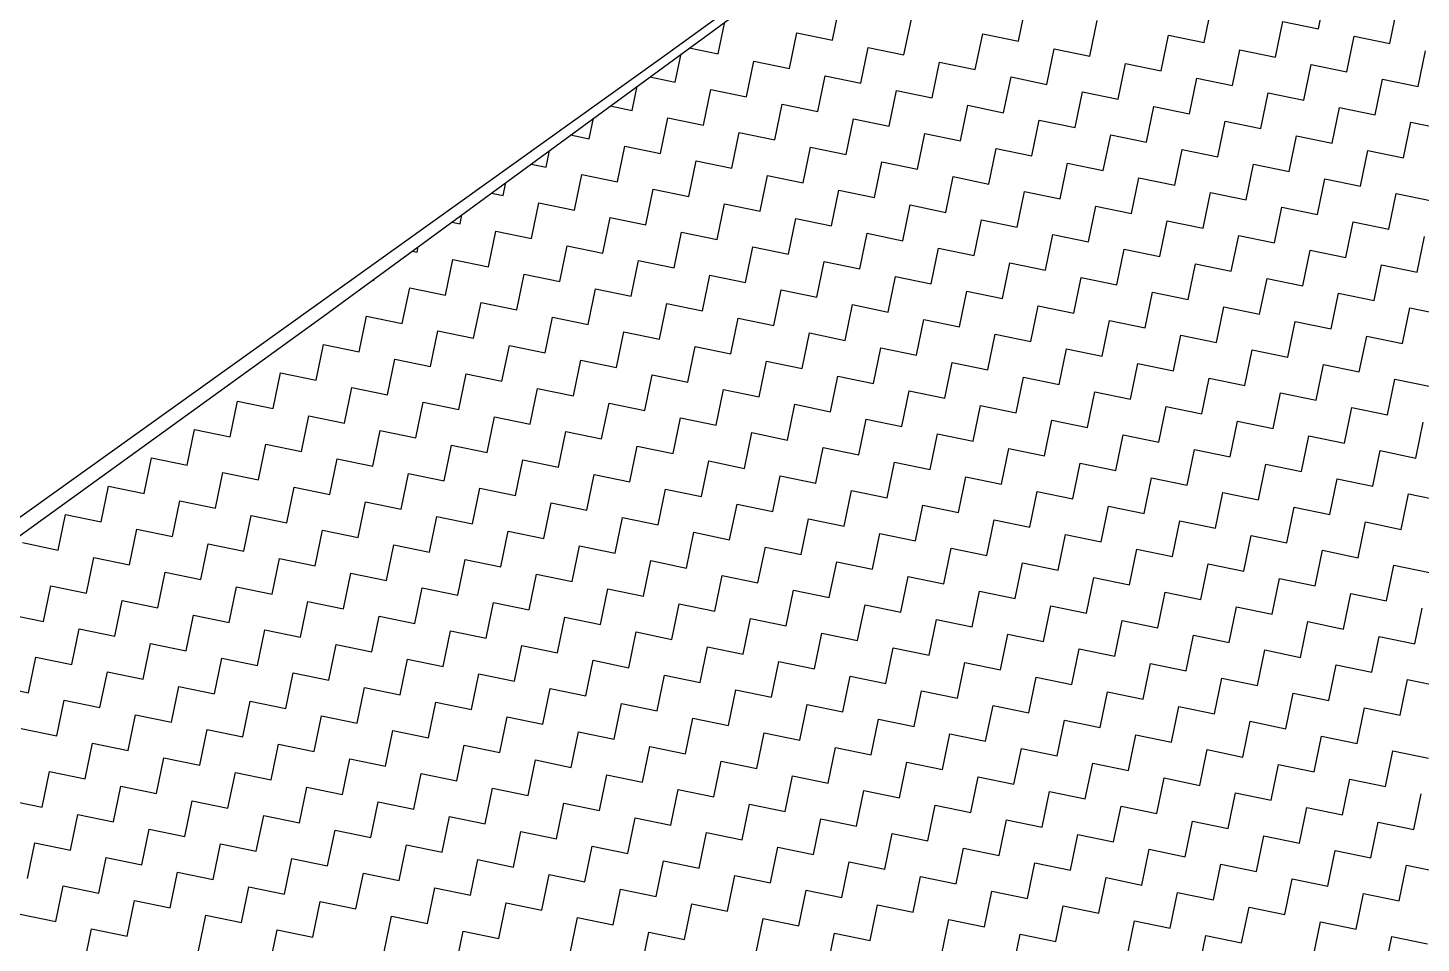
# Model space of a CAD drawing. Header units: metres. Extents: x 280043 to 281054, y 2047152 to 2048652.
# Drawn here: x 280448.8 to 280543.5, y 2048334.9 to 2048397.1 of the extents above; entities that cross this region are included whole.
import ezdxf

# ---------------------------------------------------------------- set-up
doc = ezdxf.new("R2010")
doc.units = ezdxf.units.M
doc.layers.add('POLY_HATCH', color=12, linetype='Continuous')
doc.layers.add('V_BOUND_LINE', color=7, linetype='Continuous')

msp = doc.modelspace()

# ---------------------------------------------------------------- linework, layer by layer
at = {"layer": 'POLY_HATCH'}
for p, q in [((280468.939, 2048377.465), (280527.48, 2048420.436)), ((280422.524, 2048343.958), (280468.939, 2048377.465))]:
    msp.add_line(p, q, dxfattribs=at)
at = {"layer": 'POLY_HATCH', "linetype": 'Continuous'}
for p, q in [((280503.535, 2048396.229), (280504.035, 2048398.654)), ((280516.161, 2048396.155), (280516.661, 2048398.58)), ((280536.561, 2048397.006), (280537.061, 2048399.431)), ((280508.386, 2048395.23), (280508.886, 2048397.655)), ((280521.011, 2048395.155), (280521.511, 2048397.58)), ((280528.786, 2048396.08), (280529.286, 2048398.506)), ((280541.411, 2048396.006), (280541.911, 2048398.431)), ((280495.76, 2048395.304), (280496.209, 2048397.482)), ((280500.61, 2048394.304), (280501.11, 2048396.729)), ((280501.11, 2048396.729), (280503.535, 2048396.229)), ((280513.236, 2048394.23), (280513.736, 2048396.655)), ((280513.736, 2048396.655), (280516.161, 2048396.155)), ((280533.636, 2048395.081), (280534.136, 2048397.506)), ((280534.136, 2048397.506), (280536.561, 2048397.006)), ((280493.794, 2048395.709), (280495.76, 2048395.304)), ((280505.461, 2048393.304), (280505.961, 2048395.729)), ((280505.961, 2048395.729), (280508.386, 2048395.23)), ((280525.861, 2048394.155), (280526.361, 2048396.58)), ((280526.361, 2048396.58), (280528.786, 2048396.08)), ((280538.486, 2048394.081), (280538.986, 2048396.506)), ((280538.986, 2048396.506), (280541.411, 2048396.006)), ((280492.835, 2048393.379), (280493.23, 2048395.296)), ((280497.686, 2048392.379), (280498.185, 2048394.804)), ((280498.185, 2048394.804), (280500.61, 2048394.304)), ((280518.086, 2048393.23), (280518.586, 2048395.655)), ((280518.586, 2048395.655), (280521.011, 2048395.155)), ((280530.711, 2048393.156), (280531.211, 2048395.581)), ((280531.211, 2048395.581), (280533.636, 2048395.081)), ((280543.337, 2048393.081), (280543.836, 2048395.506)), ((280502.536, 2048391.379), (280503.036, 2048393.804)), ((280503.036, 2048393.804), (280505.461, 2048393.304)), ((280510.311, 2048392.305), (280510.811, 2048394.73)), ((280510.811, 2048394.73), (280513.236, 2048394.23)), ((280522.936, 2048392.23), (280523.436, 2048394.655)), ((280523.436, 2048394.655), (280525.861, 2048394.155)), ((280535.561, 2048392.156), (280536.061, 2048394.581)), ((280536.061, 2048394.581), (280538.486, 2048394.081)), ((280489.91, 2048391.454), (280490.252, 2048393.109)), ((280491.105, 2048393.736), (280492.835, 2048393.379)), ((280494.761, 2048390.454), (280495.26, 2048392.879)), ((280495.26, 2048392.879), (280497.686, 2048392.379)), ((280515.161, 2048391.305), (280515.661, 2048393.73)), ((280515.661, 2048393.73), (280518.086, 2048393.23)), ((280527.786, 2048391.23), (280528.286, 2048393.655)), ((280528.286, 2048393.655), (280530.711, 2048393.156)), ((280540.412, 2048391.156), (280540.912, 2048393.581)), ((280540.912, 2048393.581), (280543.337, 2048393.081)), ((280507.386, 2048390.379), (280507.886, 2048392.804)), ((280507.886, 2048392.804), (280510.311, 2048392.305)), ((280520.011, 2048390.305), (280520.511, 2048392.73)), ((280520.511, 2048392.73), (280522.936, 2048392.23)), ((280532.636, 2048390.231), (280533.136, 2048392.656)), ((280533.136, 2048392.656), (280535.561, 2048392.156)), ((280488.416, 2048391.762), (280489.91, 2048391.454)), ((280491.836, 2048388.529), (280492.335, 2048390.954)), ((280492.335, 2048390.954), (280494.761, 2048390.454)), ((280499.611, 2048389.454), (280500.111, 2048391.879)), ((280500.111, 2048391.879), (280502.536, 2048391.379)), ((280512.236, 2048389.38), (280512.736, 2048391.805)), ((280512.736, 2048391.805), (280515.161, 2048391.305)), ((280524.861, 2048389.305), (280525.361, 2048391.73)), ((280525.361, 2048391.73), (280527.786, 2048391.23)), ((280537.487, 2048389.231), (280537.987, 2048391.656)), ((280537.987, 2048391.656), (280540.412, 2048391.156)), ((280486.985, 2048389.528), (280487.273, 2048390.922)), ((280504.461, 2048388.454), (280504.961, 2048390.879)), ((280504.961, 2048390.879), (280507.386, 2048390.379)), ((280517.086, 2048388.38), (280517.586, 2048390.805)), ((280517.586, 2048390.805), (280520.011, 2048390.305)), ((280529.711, 2048388.305), (280530.211, 2048390.73)), ((280530.211, 2048390.73), (280532.636, 2048390.231)), ((280542.337, 2048388.231), (280542.837, 2048390.656)), ((280542.837, 2048390.656), (280545.262, 2048390.156)), ((280485.727, 2048389.788), (280486.985, 2048389.528)), ((280496.686, 2048387.529), (280497.186, 2048389.954)), ((280497.186, 2048389.954), (280499.611, 2048389.454)), ((280509.311, 2048387.454), (280509.811, 2048389.879)), ((280509.811, 2048389.879), (280512.236, 2048389.38)), ((280521.936, 2048387.38), (280522.436, 2048389.805)), ((280522.436, 2048389.805), (280524.861, 2048389.305)), ((280534.562, 2048387.306), (280535.062, 2048389.731)), ((280535.062, 2048389.731), (280537.487, 2048389.231)), ((280484.06, 2048387.603), (280484.294, 2048388.736)), ((280488.911, 2048386.603), (280489.41, 2048389.029)), ((280489.41, 2048389.029), (280491.836, 2048388.529)), ((280501.536, 2048386.529), (280502.036, 2048388.954)), ((280502.036, 2048388.954), (280504.461, 2048388.454)), ((280514.161, 2048386.455), (280514.661, 2048388.88)), ((280514.661, 2048388.88), (280517.086, 2048388.38)), ((280526.786, 2048386.38), (280527.286, 2048388.805)), ((280527.286, 2048388.805), (280529.711, 2048388.305)), ((280539.412, 2048386.306), (280539.912, 2048388.731)), ((280539.912, 2048388.731), (280542.337, 2048388.231)), ((280483.038, 2048387.814), (280484.06, 2048387.603)), ((280493.761, 2048385.604), (280494.261, 2048388.029)), ((280494.261, 2048388.029), (280496.686, 2048387.529)), ((280506.386, 2048385.529), (280506.886, 2048387.954)), ((280506.886, 2048387.954), (280509.311, 2048387.454)), ((280519.011, 2048385.455), (280519.511, 2048387.88)), ((280519.511, 2048387.88), (280521.936, 2048387.38)), ((280531.637, 2048385.38), (280532.137, 2048387.805)), ((280532.137, 2048387.805), (280534.562, 2048387.306)), ((280481.135, 2048385.678), (280481.315, 2048386.549)), ((280485.986, 2048384.678), (280486.485, 2048387.103)), ((280486.485, 2048387.103), (280488.911, 2048386.603)), ((280498.611, 2048384.604), (280499.111, 2048387.029)), ((280499.111, 2048387.029), (280501.536, 2048386.529)), ((280511.236, 2048384.529), (280511.736, 2048386.955)), ((280511.736, 2048386.955), (280514.161, 2048386.455)), ((280523.861, 2048384.455), (280524.361, 2048386.88)), ((280524.361, 2048386.88), (280526.786, 2048386.38)), ((280536.487, 2048384.381), (280536.987, 2048386.806)), ((280536.987, 2048386.806), (280539.412, 2048386.306)), ((280480.349, 2048385.84), (280481.135, 2048385.678)), ((280490.836, 2048383.679), (280491.336, 2048386.104)), ((280491.336, 2048386.104), (280493.761, 2048385.604)), ((280503.461, 2048383.604), (280503.961, 2048386.029)), ((280503.961, 2048386.029), (280506.386, 2048385.529)), ((280516.086, 2048383.53), (280516.586, 2048385.955)), ((280516.586, 2048385.955), (280519.011, 2048385.455)), ((280528.712, 2048383.455), (280529.212, 2048385.88)), ((280529.212, 2048385.88), (280531.637, 2048385.38)), ((280541.337, 2048383.381), (280541.837, 2048385.806)), ((280541.837, 2048385.806), (280544.262, 2048385.306)), ((280478.21, 2048383.753), (280478.336, 2048384.363)), ((280483.061, 2048382.753), (280483.56, 2048385.178)), ((280483.56, 2048385.178), (280485.986, 2048384.678)), ((280495.686, 2048382.679), (280496.186, 2048385.104)), ((280496.186, 2048385.104), (280498.611, 2048384.604)), ((280508.311, 2048382.604), (280508.811, 2048385.029)), ((280508.811, 2048385.029), (280511.236, 2048384.529)), ((280520.937, 2048382.53), (280521.436, 2048384.955)), ((280521.436, 2048384.955), (280523.861, 2048384.455)), ((280533.562, 2048382.455), (280534.062, 2048384.88)), ((280534.062, 2048384.88), (280536.487, 2048384.381)), ((280477.66, 2048383.866), (280478.21, 2048383.753)), ((280487.911, 2048381.753), (280488.411, 2048384.178)), ((280488.411, 2048384.178), (280490.836, 2048383.679)), ((280500.536, 2048381.679), (280501.036, 2048384.104)), ((280501.036, 2048384.104), (280503.461, 2048383.604)), ((280513.161, 2048381.604), (280513.661, 2048384.03)), ((280513.661, 2048384.03), (280516.086, 2048383.53)), ((280525.787, 2048381.53), (280526.287, 2048383.955)), ((280526.287, 2048383.955), (280528.712, 2048383.455)), ((280538.412, 2048381.456), (280538.912, 2048383.881)), ((280538.912, 2048383.881), (280541.337, 2048383.381)), ((280480.136, 2048380.828), (280480.636, 2048383.253)), ((280480.636, 2048383.253), (280483.061, 2048382.753)), ((280492.761, 2048380.754), (280493.261, 2048383.179)), ((280493.261, 2048383.179), (280495.686, 2048382.679)), ((280505.386, 2048380.679), (280505.886, 2048383.104)), ((280505.886, 2048383.104), (280508.311, 2048382.604)), ((280518.012, 2048380.605), (280518.511, 2048383.03)), ((280518.511, 2048383.03), (280520.937, 2048382.53)), ((280530.637, 2048380.53), (280531.137, 2048382.955)), ((280531.137, 2048382.955), (280533.562, 2048382.455)), ((280543.262, 2048380.456), (280543.762, 2048382.881)), ((280474.971, 2048381.893), (280475.285, 2048381.828)), ((280475.285, 2048381.828), (280475.357, 2048382.176)), ((280484.986, 2048379.828), (280485.486, 2048382.253)), ((280485.486, 2048382.253), (280487.911, 2048381.753)), ((280497.611, 2048379.754), (280498.111, 2048382.179)), ((280498.111, 2048382.179), (280500.536, 2048381.679)), ((280510.236, 2048379.679), (280510.736, 2048382.104)), ((280510.736, 2048382.104), (280513.161, 2048381.604)), ((280522.862, 2048379.605), (280523.362, 2048382.03)), ((280523.362, 2048382.03), (280525.787, 2048381.53)), ((280535.487, 2048379.53), (280535.987, 2048381.955)), ((280535.987, 2048381.955), (280538.412, 2048381.456)), ((280477.211, 2048378.903), (280477.711, 2048381.328)), ((280477.711, 2048381.328), (280480.136, 2048380.828)), ((280489.836, 2048378.828), (280490.336, 2048381.253)), ((280490.336, 2048381.253), (280492.761, 2048380.754)), ((280502.461, 2048378.754), (280502.961, 2048381.179)), ((280502.961, 2048381.179), (280505.386, 2048380.679)), ((280515.087, 2048378.679), (280515.586, 2048381.105)), ((280515.586, 2048381.105), (280518.012, 2048380.605)), ((280527.712, 2048378.605), (280528.212, 2048381.03)), ((280528.212, 2048381.03), (280530.637, 2048380.53)), ((280540.337, 2048378.531), (280540.837, 2048380.956)), ((280540.837, 2048380.956), (280543.262, 2048380.456)), ((280472.282, 2048379.919), (280472.36, 2048379.903)), ((280472.36, 2048379.903), (280472.378, 2048379.99)), ((280482.061, 2048377.903), (280482.561, 2048380.328)), ((280482.561, 2048380.328), (280484.986, 2048379.828)), ((280494.686, 2048377.829), (280495.186, 2048380.254)), ((280495.186, 2048380.254), (280497.611, 2048379.754)), ((280507.311, 2048377.754), (280507.811, 2048380.179)), ((280507.811, 2048380.179), (280510.236, 2048379.679)), ((280519.937, 2048377.68), (280520.437, 2048380.105)), ((280520.437, 2048380.105), (280522.862, 2048379.605)), ((280532.562, 2048377.605), (280533.062, 2048380.03)), ((280533.062, 2048380.03), (280535.487, 2048379.53)), ((280474.286, 2048376.978), (280474.786, 2048379.403)), ((280474.786, 2048379.403), (280477.211, 2048378.903)), ((280486.911, 2048376.903), (280487.411, 2048379.328)), ((280487.411, 2048379.328), (280489.836, 2048378.828)), ((280499.536, 2048376.829), (280500.036, 2048379.254)), ((280500.036, 2048379.254), (280502.461, 2048378.754)), ((280512.162, 2048376.754), (280512.661, 2048379.179)), ((280512.661, 2048379.179), (280515.087, 2048378.679)), ((280524.787, 2048376.68), (280525.287, 2048379.105)), ((280525.287, 2048379.105), (280527.712, 2048378.605)), ((280537.412, 2048376.605), (280537.912, 2048379.03)), ((280537.912, 2048379.03), (280540.337, 2048378.531)), ((280479.136, 2048375.978), (280479.636, 2048378.403)), ((280479.636, 2048378.403), (280482.061, 2048377.903)), ((280491.761, 2048375.903), (280492.261, 2048378.328)), ((280492.261, 2048378.328), (280494.686, 2048377.829)), ((280504.386, 2048375.829), (280504.886, 2048378.254)), ((280504.886, 2048378.254), (280507.311, 2048377.754)), ((280517.012, 2048375.754), (280517.512, 2048378.18)), ((280517.512, 2048378.18), (280519.937, 2048377.68)), ((280529.637, 2048375.68), (280530.137, 2048378.105)), ((280530.137, 2048378.105), (280532.562, 2048377.605)), ((280542.262, 2048375.606), (280542.762, 2048378.031)), ((280542.762, 2048378.031), (280545.187, 2048377.531)), ((280471.361, 2048375.052), (280471.861, 2048377.478)), ((280471.861, 2048377.478), (280474.286, 2048376.978)), ((280483.986, 2048374.978), (280484.486, 2048377.403)), ((280484.486, 2048377.403), (280486.911, 2048376.903)), ((280496.611, 2048374.904), (280497.111, 2048377.329)), ((280497.111, 2048377.329), (280499.536, 2048376.829)), ((280509.237, 2048374.829), (280509.736, 2048377.254)), ((280509.736, 2048377.254), (280512.162, 2048376.754)), ((280521.862, 2048374.755), (280522.362, 2048377.18)), ((280522.362, 2048377.18), (280524.787, 2048376.68)), ((280534.487, 2048374.68), (280534.987, 2048377.105)), ((280534.987, 2048377.105), (280537.412, 2048376.605)), ((280476.211, 2048374.053), (280476.711, 2048376.478)), ((280476.711, 2048376.478), (280479.136, 2048375.978)), ((280488.836, 2048373.978), (280489.336, 2048376.403)), ((280489.336, 2048376.403), (280491.761, 2048375.903)), ((280501.461, 2048373.904), (280501.961, 2048376.329)), ((280501.961, 2048376.329), (280504.386, 2048375.829)), ((280514.087, 2048373.829), (280514.587, 2048376.254)), ((280514.587, 2048376.254), (280517.012, 2048375.754)), ((280526.712, 2048373.755), (280527.212, 2048376.18)), ((280527.212, 2048376.18), (280529.637, 2048375.68)), ((280539.337, 2048373.68), (280539.837, 2048376.106)), ((280539.837, 2048376.106), (280542.262, 2048375.606)), ((280468.436, 2048373.127), (280468.936, 2048375.552)), ((280468.936, 2048375.552), (280471.361, 2048375.052)), ((280481.061, 2048373.053), (280481.561, 2048375.478)), ((280481.561, 2048375.478), (280483.986, 2048374.978)), ((280493.686, 2048372.978), (280494.186, 2048375.403)), ((280494.186, 2048375.403), (280496.611, 2048374.904)), ((280506.312, 2048372.904), (280506.811, 2048375.329)), ((280506.811, 2048375.329), (280509.237, 2048374.829)), ((280518.937, 2048372.829), (280519.437, 2048375.255)), ((280519.437, 2048375.255), (280521.862, 2048374.755)), ((280531.562, 2048372.755), (280532.062, 2048375.18)), ((280532.062, 2048375.18), (280534.487, 2048374.68)), ((280473.286, 2048372.127), (280473.786, 2048374.553)), ((280473.786, 2048374.553), (280476.211, 2048374.053)), ((280485.911, 2048372.053), (280486.411, 2048374.478)), ((280486.411, 2048374.478), (280488.836, 2048373.978)), ((280498.536, 2048371.979), (280499.036, 2048374.404)), ((280499.036, 2048374.404), (280501.461, 2048373.904)), ((280511.162, 2048371.904), (280511.662, 2048374.329)), ((280511.662, 2048374.329), (280514.087, 2048373.829)), ((280523.787, 2048371.83), (280524.287, 2048374.255)), ((280524.287, 2048374.255), (280526.712, 2048373.755)), ((280536.412, 2048371.755), (280536.912, 2048374.18)), ((280536.912, 2048374.18), (280539.337, 2048373.68)), ((280465.511, 2048371.202), (280466.011, 2048373.627)), ((280466.011, 2048373.627), (280468.436, 2048373.127)), ((280478.136, 2048371.128), (280478.636, 2048373.553)), ((280478.636, 2048373.553), (280481.061, 2048373.053)), ((280490.761, 2048371.053), (280491.261, 2048373.478)), ((280491.261, 2048373.478), (280493.686, 2048372.978)), ((280503.387, 2048370.979), (280503.887, 2048373.404)), ((280503.887, 2048373.404), (280506.312, 2048372.904)), ((280516.012, 2048370.904), (280516.512, 2048373.329)), ((280516.512, 2048373.329), (280518.937, 2048372.829)), ((280528.637, 2048370.83), (280529.137, 2048373.255)), ((280529.137, 2048373.255), (280531.562, 2048372.755)), ((280541.263, 2048370.755), (280541.762, 2048373.181)), ((280541.762, 2048373.181), (280544.188, 2048372.681)), ((280470.361, 2048370.202), (280470.861, 2048372.627)), ((280470.861, 2048372.627), (280473.286, 2048372.127)), ((280482.986, 2048370.128), (280483.486, 2048372.553)), ((280483.486, 2048372.553), (280485.911, 2048372.053)), ((280495.611, 2048370.053), (280496.111, 2048372.478)), ((280496.111, 2048372.478), (280498.536, 2048371.979)), ((280508.237, 2048369.979), (280508.737, 2048372.404)), ((280508.737, 2048372.404), (280511.162, 2048371.904)), ((280520.862, 2048369.905), (280521.362, 2048372.33)), ((280521.362, 2048372.33), (280523.787, 2048371.83)), ((280533.487, 2048369.83), (280533.987, 2048372.255)), ((280533.987, 2048372.255), (280536.412, 2048371.755)), ((280462.586, 2048369.277), (280463.086, 2048371.702)), ((280463.086, 2048371.702), (280465.511, 2048371.202)), ((280475.211, 2048369.202), (280475.711, 2048371.628)), ((280475.711, 2048371.628), (280478.136, 2048371.128)), ((280487.836, 2048369.128), (280488.336, 2048371.553)), ((280488.336, 2048371.553), (280490.761, 2048371.053)), ((280500.462, 2048369.054), (280500.962, 2048371.479)), ((280500.962, 2048371.479), (280503.387, 2048370.979)), ((280513.087, 2048368.979), (280513.587, 2048371.404)), ((280513.587, 2048371.404), (280516.012, 2048370.904)), ((280525.712, 2048368.905), (280526.212, 2048371.33)), ((280526.212, 2048371.33), (280528.637, 2048370.83)), ((280538.338, 2048368.83), (280538.837, 2048371.255)), ((280538.837, 2048371.255), (280541.263, 2048370.755)), ((280467.436, 2048368.277), (280467.936, 2048370.702)), ((280467.936, 2048370.702), (280470.361, 2048370.202)), ((280480.061, 2048368.203), (280480.561, 2048370.628)), ((280480.561, 2048370.628), (280482.986, 2048370.128)), ((280492.686, 2048368.128), (280493.186, 2048370.553)), ((280493.186, 2048370.553), (280495.611, 2048370.053)), ((280505.312, 2048368.054), (280505.812, 2048370.479)), ((280505.812, 2048370.479), (280508.237, 2048369.979)), ((280517.937, 2048367.979), (280518.437, 2048370.404)), ((280518.437, 2048370.404), (280520.862, 2048369.905)), ((280530.562, 2048367.905), (280531.062, 2048370.33)), ((280531.062, 2048370.33), (280533.487, 2048369.83)), ((280543.188, 2048367.83), (280543.688, 2048370.256)), ((280459.661, 2048367.352), (280460.161, 2048369.777)), ((280460.161, 2048369.777), (280462.586, 2048369.277)), ((280472.286, 2048367.277), (280472.786, 2048369.702)), ((280472.786, 2048369.702), (280475.211, 2048369.202)), ((280484.911, 2048367.203), (280485.411, 2048369.628)), ((280485.411, 2048369.628), (280487.836, 2048369.128)), ((280497.537, 2048367.128), (280498.037, 2048369.553)), ((280498.037, 2048369.553), (280500.462, 2048369.054)), ((280510.162, 2048367.054), (280510.662, 2048369.479)), ((280510.662, 2048369.479), (280513.087, 2048368.979)), ((280522.787, 2048366.98), (280523.287, 2048369.405)), ((280523.287, 2048369.405), (280525.712, 2048368.905)), ((280535.413, 2048366.905), (280535.912, 2048369.33)), ((280535.912, 2048369.33), (280538.338, 2048368.83)), ((280464.511, 2048366.352), (280465.011, 2048368.777)), ((280465.011, 2048368.777), (280467.436, 2048368.277)), ((280477.136, 2048366.277), (280477.636, 2048368.703)), ((280477.636, 2048368.703), (280480.061, 2048368.203)), ((280489.761, 2048366.203), (280490.261, 2048368.628)), ((280490.261, 2048368.628), (280492.686, 2048368.128)), ((280502.387, 2048366.129), (280502.887, 2048368.554)), ((280502.887, 2048368.554), (280505.312, 2048368.054)), ((280515.012, 2048366.054), (280515.512, 2048368.479)), ((280515.512, 2048368.479), (280517.937, 2048367.979)), ((280527.637, 2048365.98), (280528.137, 2048368.405)), ((280528.137, 2048368.405), (280530.562, 2048367.905)), ((280540.263, 2048365.905), (280540.763, 2048368.33)), ((280540.763, 2048368.33), (280543.188, 2048367.83)), ((280456.736, 2048365.427), (280457.236, 2048367.852)), ((280457.236, 2048367.852), (280459.661, 2048367.352)), ((280469.361, 2048365.352), (280469.861, 2048367.777)), ((280469.861, 2048367.777), (280472.286, 2048367.277)), ((280481.986, 2048365.278), (280482.486, 2048367.703)), ((280482.486, 2048367.703), (280484.911, 2048367.203)), ((280494.612, 2048365.203), (280495.112, 2048367.628)), ((280495.112, 2048367.628), (280497.537, 2048367.128)), ((280507.237, 2048365.129), (280507.737, 2048367.554)), ((280507.737, 2048367.554), (280510.162, 2048367.054)), ((280519.862, 2048365.054), (280520.362, 2048367.479)), ((280520.362, 2048367.479), (280522.787, 2048366.98)), ((280532.488, 2048364.98), (280532.987, 2048367.405)), ((280532.987, 2048367.405), (280535.413, 2048366.905)), ((280461.586, 2048364.427), (280462.086, 2048366.852)), ((280462.086, 2048366.852), (280464.511, 2048366.352)), ((280474.211, 2048364.352), (280474.711, 2048366.777)), ((280474.711, 2048366.777), (280477.136, 2048366.277)), ((280486.836, 2048364.278), (280487.336, 2048366.703)), ((280487.336, 2048366.703), (280489.761, 2048366.203)), ((280499.462, 2048364.203), (280499.962, 2048366.628)), ((280499.962, 2048366.628), (280502.387, 2048366.129)), ((280512.087, 2048364.129), (280512.587, 2048366.554)), ((280512.587, 2048366.554), (280515.012, 2048366.054)), ((280524.712, 2048364.055), (280525.212, 2048366.48)), ((280525.212, 2048366.48), (280527.637, 2048365.98)), ((280537.338, 2048363.98), (280537.838, 2048366.405)), ((280537.838, 2048366.405), (280540.263, 2048365.905)), ((280453.811, 2048363.501), (280454.311, 2048365.926)), ((280454.311, 2048365.926), (280456.736, 2048365.427)), ((280466.436, 2048363.427), (280466.936, 2048365.852)), ((280466.936, 2048365.852), (280469.361, 2048365.352)), ((280479.061, 2048363.352), (280479.561, 2048365.778)), ((280479.561, 2048365.778), (280481.986, 2048365.278)), ((280491.687, 2048363.278), (280492.187, 2048365.703)), ((280492.187, 2048365.703), (280494.612, 2048365.203)), ((280504.312, 2048363.204), (280504.812, 2048365.629)), ((280504.812, 2048365.629), (280507.237, 2048365.129)), ((280516.937, 2048363.129), (280517.437, 2048365.554)), ((280517.437, 2048365.554), (280519.862, 2048365.054)), ((280529.563, 2048363.055), (280530.062, 2048365.48)), ((280530.062, 2048365.48), (280532.488, 2048364.98)), ((280542.188, 2048362.98), (280542.688, 2048365.405)), ((280542.688, 2048365.405), (280545.113, 2048364.905)), ((280458.661, 2048362.502), (280459.161, 2048364.927)), ((280459.161, 2048364.927), (280461.586, 2048364.427)), ((280471.286, 2048362.427), (280471.786, 2048364.852)), ((280471.786, 2048364.852), (280474.211, 2048364.352)), ((280483.912, 2048362.353), (280484.411, 2048364.778)), ((280484.411, 2048364.778), (280486.836, 2048364.278)), ((280496.537, 2048362.278), (280497.037, 2048364.703)), ((280497.037, 2048364.703), (280499.462, 2048364.203)), ((280509.162, 2048362.204), (280509.662, 2048364.629)), ((280509.662, 2048364.629), (280512.087, 2048364.129)), ((280521.787, 2048362.129), (280522.287, 2048364.554)), ((280522.287, 2048364.554), (280524.712, 2048364.055)), ((280534.413, 2048362.055), (280534.913, 2048364.48)), ((280534.913, 2048364.48), (280537.338, 2048363.98)), ((280450.886, 2048361.576), (280451.386, 2048364.001)), ((280451.386, 2048364.001), (280453.811, 2048363.501)), ((280463.511, 2048361.502), (280464.011, 2048363.927)), ((280464.011, 2048363.927), (280466.436, 2048363.427)), ((280476.136, 2048361.427), (280476.636, 2048363.852)), ((280476.636, 2048363.852), (280479.061, 2048363.352)), ((280488.762, 2048361.353), (280489.262, 2048363.778)), ((280489.262, 2048363.778), (280491.687, 2048363.278)), ((280501.387, 2048361.278), (280501.887, 2048363.704)), ((280501.887, 2048363.704), (280504.312, 2048363.204)), ((280514.012, 2048361.204), (280514.512, 2048363.629)), ((280514.512, 2048363.629), (280516.937, 2048363.129)), ((280526.638, 2048361.13), (280527.138, 2048363.555)), ((280527.138, 2048363.555), (280529.563, 2048363.055)), ((280539.263, 2048361.055), (280539.763, 2048363.48)), ((280539.763, 2048363.48), (280542.188, 2048362.98)), ((280455.736, 2048360.576), (280456.236, 2048363.001)), ((280456.236, 2048363.001), (280458.661, 2048362.502)), ((280468.361, 2048360.502), (280468.861, 2048362.927)), ((280468.861, 2048362.927), (280471.286, 2048362.427)), ((280480.987, 2048360.427), (280481.486, 2048362.853)), ((280481.486, 2048362.853), (280483.912, 2048362.353)), ((280493.612, 2048360.353), (280494.112, 2048362.778)), ((280494.112, 2048362.778), (280496.537, 2048362.278)), ((280506.237, 2048360.279), (280506.737, 2048362.704)), ((280506.737, 2048362.704), (280509.162, 2048362.204)), ((280518.862, 2048360.204), (280519.362, 2048362.629)), ((280519.362, 2048362.629), (280521.787, 2048362.129)), ((280531.488, 2048360.13), (280531.988, 2048362.555)), ((280531.988, 2048362.555), (280534.413, 2048362.055)), ((280448.461, 2048362.076), (280450.886, 2048361.576)), ((280460.586, 2048359.577), (280461.086, 2048362.002)), ((280461.086, 2048362.002), (280463.511, 2048361.502)), ((280473.211, 2048359.502), (280473.711, 2048361.927)), ((280473.711, 2048361.927), (280476.136, 2048361.427)), ((280485.837, 2048359.428), (280486.337, 2048361.853)), ((280486.337, 2048361.853), (280488.762, 2048361.353)), ((280498.462, 2048359.353), (280498.962, 2048361.778)), ((280498.962, 2048361.778), (280501.387, 2048361.278)), ((280511.087, 2048359.279), (280511.587, 2048361.704)), ((280511.587, 2048361.704), (280514.012, 2048361.204)), ((280523.713, 2048359.204), (280524.213, 2048361.629)), ((280524.213, 2048361.629), (280526.638, 2048361.13)), ((280452.811, 2048358.651), (280453.311, 2048361.076)), ((280453.311, 2048361.076), (280455.736, 2048360.576)), ((280465.436, 2048358.577), (280465.936, 2048361.002)), ((280465.936, 2048361.002), (280468.361, 2048360.502)), ((280478.062, 2048358.502), (280478.561, 2048360.927)), ((280478.561, 2048360.927), (280480.987, 2048360.427)), ((280490.687, 2048358.428), (280491.187, 2048360.853)), ((280491.187, 2048360.853), (280493.612, 2048360.353)), ((280503.312, 2048358.353), (280503.812, 2048360.779)), ((280503.812, 2048360.779), (280506.237, 2048360.279)), ((280515.937, 2048358.279), (280516.437, 2048360.704)), ((280516.437, 2048360.704), (280518.862, 2048360.204)), ((280536.338, 2048359.13), (280536.838, 2048361.555)), ((280536.838, 2048361.555), (280539.263, 2048361.055)), ((280457.661, 2048357.651), (280458.161, 2048360.076)), ((280458.161, 2048360.076), (280460.586, 2048359.577)), ((280470.286, 2048357.577), (280470.786, 2048360.002)), ((280470.786, 2048360.002), (280473.211, 2048359.502)), ((280482.912, 2048357.503), (280483.412, 2048359.928)), ((280483.412, 2048359.928), (280485.837, 2048359.428)), ((280495.537, 2048357.428), (280496.037, 2048359.853)), ((280496.037, 2048359.853), (280498.462, 2048359.353)), ((280508.162, 2048357.354), (280508.662, 2048359.779)), ((280508.662, 2048359.779), (280511.087, 2048359.279)), ((280520.788, 2048357.279), (280521.288, 2048359.704)), ((280521.288, 2048359.704), (280523.713, 2048359.204)), ((280528.563, 2048358.205), (280529.063, 2048360.63)), ((280529.063, 2048360.63), (280531.488, 2048360.13)), ((280541.188, 2048358.13), (280541.688, 2048360.555)), ((280541.688, 2048360.555), (280544.113, 2048360.055)), ((280449.886, 2048356.726), (280450.386, 2048359.151)), ((280450.386, 2048359.151), (280452.811, 2048358.651)), ((280462.511, 2048356.652), (280463.011, 2048359.077)), ((280463.011, 2048359.077), (280465.436, 2048358.577)), ((280475.137, 2048356.577), (280475.636, 2048359.002)), ((280475.636, 2048359.002), (280478.062, 2048358.502)), ((280487.762, 2048356.503), (280488.262, 2048358.928)), ((280488.262, 2048358.928), (280490.687, 2048358.428)), ((280500.387, 2048356.428), (280500.887, 2048358.853)), ((280500.887, 2048358.853), (280503.312, 2048358.353)), ((280513.012, 2048356.354), (280513.512, 2048358.779)), ((280513.512, 2048358.779), (280515.937, 2048358.279)), ((280533.413, 2048357.205), (280533.913, 2048359.63)), ((280533.913, 2048359.63), (280536.338, 2048359.13)), ((280454.736, 2048355.726), (280455.236, 2048358.151)), ((280455.236, 2048358.151), (280457.661, 2048357.651)), ((280467.361, 2048355.652), (280467.861, 2048358.077)), ((280467.861, 2048358.077), (280470.286, 2048357.577)), ((280479.987, 2048355.577), (280480.487, 2048358.002)), ((280480.487, 2048358.002), (280482.912, 2048357.503)), ((280492.612, 2048355.503), (280493.112, 2048357.928)), ((280493.112, 2048357.928), (280495.537, 2048357.428)), ((280505.237, 2048355.428), (280505.737, 2048357.854)), ((280505.737, 2048357.854), (280508.162, 2048357.354)), ((280525.638, 2048356.279), (280526.138, 2048358.704)), ((280526.138, 2048358.704), (280528.563, 2048358.205)), ((280538.263, 2048356.205), (280538.763, 2048358.63)), ((280538.763, 2048358.63), (280541.188, 2048358.13)), ((280447.461, 2048357.226), (280449.886, 2048356.726)), ((280459.586, 2048354.726), (280460.086, 2048357.151)), ((280460.086, 2048357.151), (280462.511, 2048356.652)), ((280472.212, 2048354.652), (280472.711, 2048357.077)), ((280472.711, 2048357.077), (280475.137, 2048356.577)), ((280484.837, 2048354.578), (280485.337, 2048357.003)), ((280485.337, 2048357.003), (280487.762, 2048356.503)), ((280497.462, 2048354.503), (280497.962, 2048356.928)), ((280497.962, 2048356.928), (280500.387, 2048356.428)), ((280510.088, 2048354.429), (280510.587, 2048356.854)), ((280510.587, 2048356.854), (280513.012, 2048356.354)), ((280517.863, 2048355.354), (280518.363, 2048357.779)), ((280518.363, 2048357.779), (280520.788, 2048357.279)), ((280530.488, 2048355.28), (280530.988, 2048357.705)), ((280530.988, 2048357.705), (280533.413, 2048357.205)), ((280543.113, 2048355.205), (280543.613, 2048357.63)), ((280451.811, 2048353.801), (280452.311, 2048356.226)), ((280452.311, 2048356.226), (280454.736, 2048355.726)), ((280464.436, 2048353.727), (280464.936, 2048356.152)), ((280464.936, 2048356.152), (280467.361, 2048355.652)), ((280477.062, 2048353.652), (280477.562, 2048356.077)), ((280477.562, 2048356.077), (280479.987, 2048355.577)), ((280489.687, 2048353.578), (280490.187, 2048356.003)), ((280490.187, 2048356.003), (280492.612, 2048355.503)), ((280502.312, 2048353.503), (280502.812, 2048355.928)), ((280502.812, 2048355.928), (280505.237, 2048355.428)), ((280522.713, 2048354.354), (280523.213, 2048356.779)), ((280523.213, 2048356.779), (280525.638, 2048356.279)), ((280535.338, 2048354.28), (280535.838, 2048356.705)), ((280535.838, 2048356.705), (280538.263, 2048356.205)), ((280456.661, 2048352.801), (280457.161, 2048355.226)), ((280457.161, 2048355.226), (280459.586, 2048354.726)), ((280469.287, 2048352.727), (280469.786, 2048355.152)), ((280469.786, 2048355.152), (280472.212, 2048354.652)), ((280481.912, 2048352.652), (280482.412, 2048355.077)), ((280482.412, 2048355.077), (280484.837, 2048354.578)), ((280494.537, 2048352.578), (280495.037, 2048355.003)), ((280495.037, 2048355.003), (280497.462, 2048354.503)), ((280514.938, 2048353.429), (280515.438, 2048355.854)), ((280515.438, 2048355.854), (280517.863, 2048355.354)), ((280527.563, 2048353.354), (280528.063, 2048355.779)), ((280528.063, 2048355.779), (280530.488, 2048355.28)), ((280540.188, 2048353.28), (280540.688, 2048355.705)), ((280540.688, 2048355.705), (280543.113, 2048355.205)), ((280448.886, 2048351.876), (280449.386, 2048354.301)), ((280449.386, 2048354.301), (280451.811, 2048353.801)), ((280461.511, 2048351.801), (280462.011, 2048354.227)), ((280462.011, 2048354.227), (280464.436, 2048353.727)), ((280474.137, 2048351.727), (280474.637, 2048354.152)), ((280474.637, 2048354.152), (280477.062, 2048353.652)), ((280486.762, 2048351.653), (280487.262, 2048354.078)), ((280487.262, 2048354.078), (280489.687, 2048353.578)), ((280507.163, 2048352.503), (280507.662, 2048354.929)), ((280507.662, 2048354.929), (280510.088, 2048354.429)), ((280519.788, 2048352.429), (280520.288, 2048354.854)), ((280520.288, 2048354.854), (280522.713, 2048354.354)), ((280532.413, 2048352.355), (280532.913, 2048354.78)), ((280532.913, 2048354.78), (280535.338, 2048354.28)), ((280453.736, 2048350.876), (280454.236, 2048353.301)), ((280454.236, 2048353.301), (280456.661, 2048352.801)), ((280466.362, 2048350.802), (280466.862, 2048353.227)), ((280466.862, 2048353.227), (280469.287, 2048352.727)), ((280478.987, 2048350.727), (280479.487, 2048353.152)), ((280479.487, 2048353.152), (280481.912, 2048352.652)), ((280491.612, 2048350.653), (280492.112, 2048353.078)), ((280492.112, 2048353.078), (280494.537, 2048352.578)), ((280499.387, 2048351.578), (280499.887, 2048354.003)), ((280499.887, 2048354.003), (280502.312, 2048353.503)), ((280512.013, 2048351.504), (280512.513, 2048353.929)), ((280512.513, 2048353.929), (280514.938, 2048353.429)), ((280524.638, 2048351.429), (280525.138, 2048353.854)), ((280525.138, 2048353.854), (280527.563, 2048353.354)), ((280537.263, 2048351.355), (280537.763, 2048353.78)), ((280537.763, 2048353.78), (280540.188, 2048353.28)), ((280446.461, 2048352.376), (280448.886, 2048351.876)), ((280458.586, 2048349.876), (280459.086, 2048352.301)), ((280459.086, 2048352.301), (280461.511, 2048351.801)), ((280471.212, 2048349.802), (280471.712, 2048352.227)), ((280471.712, 2048352.227), (280474.137, 2048351.727)), ((280483.837, 2048349.727), (280484.337, 2048352.152)), ((280484.337, 2048352.152), (280486.762, 2048351.653)), ((280504.238, 2048350.578), (280504.737, 2048353.003)), ((280504.737, 2048353.003), (280507.163, 2048352.503)), ((280516.863, 2048350.504), (280517.363, 2048352.929)), ((280517.363, 2048352.929), (280519.788, 2048352.429)), ((280529.488, 2048350.429), (280529.988, 2048352.854)), ((280529.988, 2048352.854), (280532.413, 2048352.355)), ((280542.113, 2048350.355), (280542.613, 2048352.78)), ((280542.613, 2048352.78), (280545.038, 2048352.28)), ((280450.811, 2048348.951), (280451.311, 2048351.376)), ((280451.311, 2048351.376), (280453.736, 2048350.876)), ((280463.437, 2048348.876), (280463.937, 2048351.302)), ((280463.937, 2048351.302), (280466.362, 2048350.802)), ((280476.062, 2048348.802), (280476.562, 2048351.227)), ((280476.562, 2048351.227), (280478.987, 2048350.727)), ((280496.462, 2048349.653), (280496.962, 2048352.078)), ((280496.962, 2048352.078), (280499.387, 2048351.578)), ((280509.088, 2048349.578), (280509.588, 2048352.004)), ((280509.588, 2048352.004), (280512.013, 2048351.504)), ((280521.713, 2048349.504), (280522.213, 2048351.929)), ((280522.213, 2048351.929), (280524.638, 2048351.429)), ((280534.338, 2048349.43), (280534.838, 2048351.855)), ((280534.838, 2048351.855), (280537.263, 2048351.355)), ((280455.661, 2048347.951), (280456.161, 2048350.376)), ((280456.161, 2048350.376), (280458.586, 2048349.876)), ((280468.287, 2048347.877), (280468.787, 2048350.302)), ((280468.787, 2048350.302), (280471.212, 2048349.802)), ((280480.912, 2048347.802), (280481.412, 2048350.227)), ((280481.412, 2048350.227), (280483.837, 2048349.727)), ((280488.687, 2048348.728), (280489.187, 2048351.153)), ((280489.187, 2048351.153), (280491.612, 2048350.653)), ((280501.313, 2048348.653), (280501.812, 2048351.078)), ((280501.812, 2048351.078), (280504.238, 2048350.578)), ((280513.938, 2048348.579), (280514.438, 2048351.004)), ((280514.438, 2048351.004), (280516.863, 2048350.504)), ((280526.563, 2048348.504), (280527.063, 2048350.929)), ((280527.063, 2048350.929), (280529.488, 2048350.429)), ((280539.188, 2048348.43), (280539.688, 2048350.855)), ((280539.688, 2048350.855), (280542.113, 2048350.355)), ((280448.386, 2048349.451), (280450.811, 2048348.951)), ((280460.512, 2048346.951), (280461.012, 2048349.376)), ((280461.012, 2048349.376), (280463.437, 2048348.876)), ((280473.137, 2048346.877), (280473.637, 2048349.302)), ((280473.637, 2048349.302), (280476.062, 2048348.802)), ((280493.537, 2048347.728), (280494.037, 2048350.153)), ((280494.037, 2048350.153), (280496.462, 2048349.653)), ((280506.163, 2048347.653), (280506.663, 2048350.078)), ((280506.663, 2048350.078), (280509.088, 2048349.578)), ((280518.788, 2048347.579), (280519.288, 2048350.004)), ((280519.288, 2048350.004), (280521.713, 2048349.504)), ((280531.413, 2048347.504), (280531.913, 2048349.93)), ((280531.913, 2048349.93), (280534.338, 2048349.43)), ((280452.736, 2048346.026), (280453.236, 2048348.451)), ((280453.236, 2048348.451), (280455.661, 2048347.951)), ((280465.362, 2048345.951), (280465.862, 2048348.377)), ((280465.862, 2048348.377), (280468.287, 2048347.877)), ((280485.762, 2048346.802), (280486.262, 2048349.227)), ((280486.262, 2048349.227), (280488.687, 2048348.728)), ((280498.388, 2048346.728), (280498.887, 2048349.153)), ((280498.887, 2048349.153), (280501.313, 2048348.653)), ((280511.013, 2048346.654), (280511.513, 2048349.079)), ((280511.513, 2048349.079), (280513.938, 2048348.579)), ((280523.638, 2048346.579), (280524.138, 2048349.004)), ((280524.138, 2048349.004), (280526.563, 2048348.504)), ((280536.263, 2048346.505), (280536.763, 2048348.93)), ((280536.763, 2048348.93), (280539.188, 2048348.43)), ((280457.587, 2048345.026), (280458.087, 2048347.451)), ((280458.087, 2048347.451), (280460.512, 2048346.951)), ((280477.987, 2048345.877), (280478.487, 2048348.302)), ((280478.487, 2048348.302), (280480.912, 2048347.802)), ((280490.612, 2048345.803), (280491.112, 2048348.228)), ((280491.112, 2048348.228), (280493.537, 2048347.728)), ((280503.238, 2048345.728), (280503.738, 2048348.153)), ((280503.738, 2048348.153), (280506.163, 2048347.653)), ((280515.863, 2048345.654), (280516.363, 2048348.079)), ((280516.363, 2048348.079), (280518.788, 2048347.579)), ((280528.488, 2048345.579), (280528.988, 2048348.004)), ((280528.988, 2048348.004), (280531.413, 2048347.504)), ((280541.114, 2048345.505), (280541.614, 2048347.93)), ((280541.614, 2048347.93), (280544.039, 2048347.43)), ((280449.811, 2048344.101), (280450.311, 2048346.526)), ((280450.311, 2048346.526), (280452.736, 2048346.026)), ((280462.437, 2048344.026), (280462.937, 2048346.451)), ((280462.937, 2048346.451), (280465.362, 2048345.951)), ((280470.212, 2048344.952), (280470.712, 2048347.377)), ((280470.712, 2048347.377), (280473.137, 2048346.877)), ((280482.837, 2048344.877), (280483.337, 2048347.302)), ((280483.337, 2048347.302), (280485.762, 2048346.802)), ((280495.463, 2048344.803), (280495.962, 2048347.228)), ((280495.962, 2048347.228), (280498.388, 2048346.728)), ((280508.088, 2048344.728), (280508.588, 2048347.153)), ((280508.588, 2048347.153), (280511.013, 2048346.654)), ((280520.713, 2048344.654), (280521.213, 2048347.079)), ((280521.213, 2048347.079), (280523.638, 2048346.579)), ((280533.339, 2048344.579), (280533.838, 2048347.005)), ((280533.838, 2048347.005), (280536.263, 2048346.505)), ((280454.662, 2048343.101), (280455.162, 2048345.526)), ((280455.162, 2048345.526), (280457.587, 2048345.026)), ((280475.062, 2048343.952), (280475.562, 2048346.377)), ((280475.562, 2048346.377), (280477.987, 2048345.877)), ((280487.687, 2048343.877), (280488.187, 2048346.302)), ((280488.187, 2048346.302), (280490.612, 2048345.803)), ((280500.313, 2048343.803), (280500.813, 2048346.228)), ((280500.813, 2048346.228), (280503.238, 2048345.728)), ((280512.938, 2048343.729), (280513.438, 2048346.154)), ((280513.438, 2048346.154), (280515.863, 2048345.654)), ((280525.563, 2048343.654), (280526.063, 2048346.079)), ((280526.063, 2048346.079), (280528.488, 2048345.579)), ((280538.189, 2048343.58), (280538.689, 2048346.005)), ((280538.689, 2048346.005), (280541.114, 2048345.505)), ((280447.386, 2048344.601), (280449.811, 2048344.101)), ((280467.287, 2048343.026), (280467.787, 2048345.452)), ((280467.787, 2048345.452), (280470.212, 2048344.952)), ((280479.912, 2048342.952), (280480.412, 2048345.377)), ((280480.412, 2048345.377), (280482.837, 2048344.877)), ((280492.538, 2048342.878), (280493.037, 2048345.303)), ((280493.037, 2048345.303), (280495.463, 2048344.803)), ((280505.163, 2048342.803), (280505.663, 2048345.228)), ((280505.663, 2048345.228), (280508.088, 2048344.728)), ((280517.788, 2048342.729), (280518.288, 2048345.154)), ((280518.288, 2048345.154), (280520.713, 2048344.654)), ((280530.414, 2048342.654), (280530.913, 2048345.079)), ((280530.913, 2048345.079), (280533.339, 2048344.579)), ((280543.039, 2048342.58), (280543.539, 2048345.005)), ((280451.737, 2048341.176), (280452.237, 2048343.601)), ((280452.237, 2048343.601), (280454.662, 2048343.101)), ((280459.512, 2048342.101), (280460.012, 2048344.526)), ((280460.012, 2048344.526), (280462.437, 2048344.026)), ((280472.137, 2048342.027), (280472.637, 2048344.452)), ((280472.637, 2048344.452), (280475.062, 2048343.952)), ((280484.762, 2048341.952), (280485.262, 2048344.377)), ((280485.262, 2048344.377), (280487.687, 2048343.877)), ((280497.388, 2048341.878), (280497.888, 2048344.303)), ((280497.888, 2048344.303), (280500.313, 2048343.803)), ((280510.013, 2048341.803), (280510.513, 2048344.228)), ((280510.513, 2048344.228), (280512.938, 2048343.729)), ((280522.638, 2048341.729), (280523.138, 2048344.154)), ((280523.138, 2048344.154), (280525.563, 2048343.654)), ((280535.264, 2048341.654), (280535.764, 2048344.08)), ((280535.764, 2048344.08), (280538.189, 2048343.58)), ((280464.362, 2048341.101), (280464.862, 2048343.526)), ((280464.862, 2048343.526), (280467.287, 2048343.026)), ((280476.987, 2048341.027), (280477.487, 2048343.452)), ((280477.487, 2048343.452), (280479.912, 2048342.952)), ((280489.613, 2048340.952), (280490.113, 2048343.377)), ((280490.113, 2048343.377), (280492.538, 2048342.878)), ((280502.238, 2048340.878), (280502.738, 2048343.303)), ((280502.738, 2048343.303), (280505.163, 2048342.803)), ((280514.863, 2048340.804), (280515.363, 2048343.229)), ((280515.363, 2048343.229), (280517.788, 2048342.729)), ((280527.489, 2048340.729), (280527.988, 2048343.154)), ((280527.988, 2048343.154), (280530.414, 2048342.654)), ((280540.114, 2048340.655), (280540.614, 2048343.08)), ((280540.614, 2048343.08), (280543.039, 2048342.58)), ((280456.587, 2048340.176), (280457.087, 2048342.601)), ((280457.087, 2048342.601), (280459.512, 2048342.101)), ((280469.212, 2048340.101), (280469.712, 2048342.527)), ((280469.712, 2048342.527), (280472.137, 2048342.027)), ((280481.837, 2048340.027), (280482.337, 2048342.452)), ((280482.337, 2048342.452), (280484.762, 2048341.952)), ((280494.463, 2048339.953), (280494.963, 2048342.378)), ((280494.963, 2048342.378), (280497.388, 2048341.878)), ((280507.088, 2048339.878), (280507.588, 2048342.303)), ((280507.588, 2048342.303), (280510.013, 2048341.803)), ((280519.713, 2048339.804), (280520.213, 2048342.229)), ((280520.213, 2048342.229), (280522.638, 2048341.729)), ((280532.339, 2048339.729), (280532.839, 2048342.154)), ((280532.839, 2048342.154), (280535.264, 2048341.654)), ((280448.812, 2048339.251), (280449.312, 2048341.676)), ((280449.312, 2048341.676), (280451.737, 2048341.176)), ((280461.437, 2048339.176), (280461.937, 2048341.601)), ((280461.937, 2048341.601), (280464.362, 2048341.101)), ((280474.062, 2048339.102), (280474.562, 2048341.527)), ((280474.562, 2048341.527), (280476.987, 2048341.027)), ((280486.688, 2048339.027), (280487.188, 2048341.452)), ((280487.188, 2048341.452), (280489.613, 2048340.952)), ((280499.313, 2048338.953), (280499.813, 2048341.378)), ((280499.813, 2048341.378), (280502.238, 2048340.878)), ((280511.938, 2048338.878), (280512.438, 2048341.303)), ((280512.438, 2048341.303), (280514.863, 2048340.804)), ((280524.564, 2048338.804), (280525.063, 2048341.229)), ((280525.063, 2048341.229), (280527.489, 2048340.729)), ((280537.189, 2048338.729), (280537.689, 2048341.155)), ((280537.689, 2048341.155), (280540.114, 2048340.655)), ((280453.662, 2048338.251), (280454.162, 2048340.676)), ((280454.162, 2048340.676), (280456.587, 2048340.176)), ((280466.287, 2048338.176), (280466.787, 2048340.601)), ((280466.787, 2048340.601), (280469.212, 2048340.101)), ((280478.912, 2048338.102), (280479.412, 2048340.527)), ((280479.412, 2048340.527), (280481.837, 2048340.027)), ((280491.538, 2048338.027), (280492.038, 2048340.453)), ((280492.038, 2048340.453), (280494.463, 2048339.953)), ((280504.163, 2048337.953), (280504.663, 2048340.378)), ((280504.663, 2048340.378), (280507.088, 2048339.878)), ((280516.788, 2048337.879), (280517.288, 2048340.304)), ((280517.288, 2048340.304), (280519.713, 2048339.804)), ((280529.414, 2048337.804), (280529.914, 2048340.229)), ((280529.914, 2048340.229), (280532.339, 2048339.729)), ((280542.039, 2048337.73), (280542.539, 2048340.155)), ((280542.539, 2048340.155), (280544.964, 2048339.655)), ((280458.512, 2048337.251), (280459.012, 2048339.676)), ((280459.012, 2048339.676), (280461.437, 2048339.176)), ((280471.137, 2048337.176), (280471.637, 2048339.602)), ((280471.637, 2048339.602), (280474.062, 2048339.102)), ((280483.763, 2048337.102), (280484.263, 2048339.527)), ((280484.263, 2048339.527), (280486.688, 2048339.027)), ((280496.388, 2048337.028), (280496.888, 2048339.453)), ((280496.888, 2048339.453), (280499.313, 2048338.953)), ((280509.013, 2048336.953), (280509.513, 2048339.378)), ((280509.513, 2048339.378), (280511.938, 2048338.878)), ((280521.639, 2048336.879), (280522.138, 2048339.304)), ((280522.138, 2048339.304), (280524.564, 2048338.804)), ((280534.264, 2048336.804), (280534.764, 2048339.229)), ((280534.764, 2048339.229), (280537.189, 2048338.729)), ((280450.737, 2048336.326), (280451.237, 2048338.751)), ((280451.237, 2048338.751), (280453.662, 2048338.251)), ((280463.362, 2048336.251), (280463.862, 2048338.676)), ((280463.862, 2048338.676), (280466.287, 2048338.176)), ((280475.987, 2048336.177), (280476.487, 2048338.602)), ((280476.487, 2048338.602), (280478.912, 2048338.102)), ((280488.613, 2048336.102), (280489.113, 2048338.527)), ((280489.113, 2048338.527), (280491.538, 2048338.027)), ((280501.238, 2048336.028), (280501.738, 2048338.453)), ((280501.738, 2048338.453), (280504.163, 2048337.953)), ((280513.863, 2048335.953), (280514.363, 2048338.378)), ((280514.363, 2048338.378), (280516.788, 2048337.879)), ((280526.489, 2048335.879), (280526.989, 2048338.304)), ((280526.989, 2048338.304), (280529.414, 2048337.804)), ((280539.114, 2048335.804), (280539.614, 2048338.23)), ((280539.614, 2048338.23), (280542.039, 2048337.73)), ((280455.587, 2048335.326), (280456.087, 2048337.751)), ((280456.087, 2048337.751), (280458.512, 2048337.251)), ((280468.212, 2048335.251), (280468.712, 2048337.676)), ((280468.712, 2048337.676), (280471.137, 2048337.176)), ((280480.838, 2048335.177), (280481.338, 2048337.602)), ((280481.338, 2048337.602), (280483.763, 2048337.102)), ((280493.463, 2048335.102), (280493.963, 2048337.528)), ((280493.963, 2048337.528), (280496.388, 2048337.028)), ((280506.088, 2048335.028), (280506.588, 2048337.453)), ((280506.588, 2048337.453), (280509.013, 2048336.953)), ((280518.714, 2048334.954), (280519.213, 2048337.379)), ((280519.213, 2048337.379), (280521.639, 2048336.879)), ((280531.339, 2048334.879), (280531.839, 2048337.304)), ((280531.839, 2048337.304), (280534.264, 2048336.804)), ((280448.312, 2048336.825), (280450.737, 2048336.326)), ((280460.437, 2048334.326), (280460.937, 2048336.751)), ((280460.937, 2048336.751), (280463.362, 2048336.251)), ((280473.063, 2048334.252), (280473.562, 2048336.677)), ((280473.562, 2048336.677), (280475.987, 2048336.177)), ((280485.688, 2048334.177), (280486.188, 2048336.602)), ((280486.188, 2048336.602), (280488.613, 2048336.102)), ((280498.313, 2048334.103), (280498.813, 2048336.528)), ((280498.813, 2048336.528), (280501.238, 2048336.028)), ((280510.938, 2048334.028), (280511.438, 2048336.453)), ((280511.438, 2048336.453), (280513.863, 2048335.953)), ((280523.564, 2048333.954), (280524.064, 2048336.379)), ((280524.064, 2048336.379), (280526.489, 2048335.879)), ((280536.189, 2048333.879), (280536.689, 2048336.304)), ((280536.689, 2048336.304), (280539.114, 2048335.804)), ((280452.662, 2048333.401), (280453.162, 2048335.826)), ((280453.162, 2048335.826), (280455.587, 2048335.326)), ((280465.287, 2048333.326), (280465.787, 2048335.751)), ((280465.787, 2048335.751), (280468.212, 2048335.251)), ((280477.913, 2048333.252), (280478.413, 2048335.677)), ((280478.413, 2048335.677), (280480.838, 2048335.177)), ((280490.538, 2048333.177), (280491.038, 2048335.602)), ((280491.038, 2048335.602), (280493.463, 2048335.102)), ((280503.163, 2048333.103), (280503.663, 2048335.528)), ((280503.663, 2048335.528), (280506.088, 2048335.028)), ((280515.789, 2048333.028), (280516.288, 2048335.453)), ((280516.288, 2048335.453), (280518.714, 2048334.954)), ((280528.414, 2048332.954), (280528.914, 2048335.379)), ((280528.914, 2048335.379), (280531.339, 2048334.879)), ((280541.039, 2048332.88), (280541.539, 2048335.305)), ((280541.539, 2048335.305), (280543.964, 2048334.805))]:
    msp.add_line(p, q, dxfattribs=at)
at = {"layer": 'V_BOUND_LINE'}
for p, q in [((280491.836, 2048394.994), (280527.603, 2048420.866)), ((280421.618, 2048344.739), (280491.836, 2048394.994))]:
    msp.add_line(p, q, dxfattribs=at)

doc.saveas('drawing.dxf')
